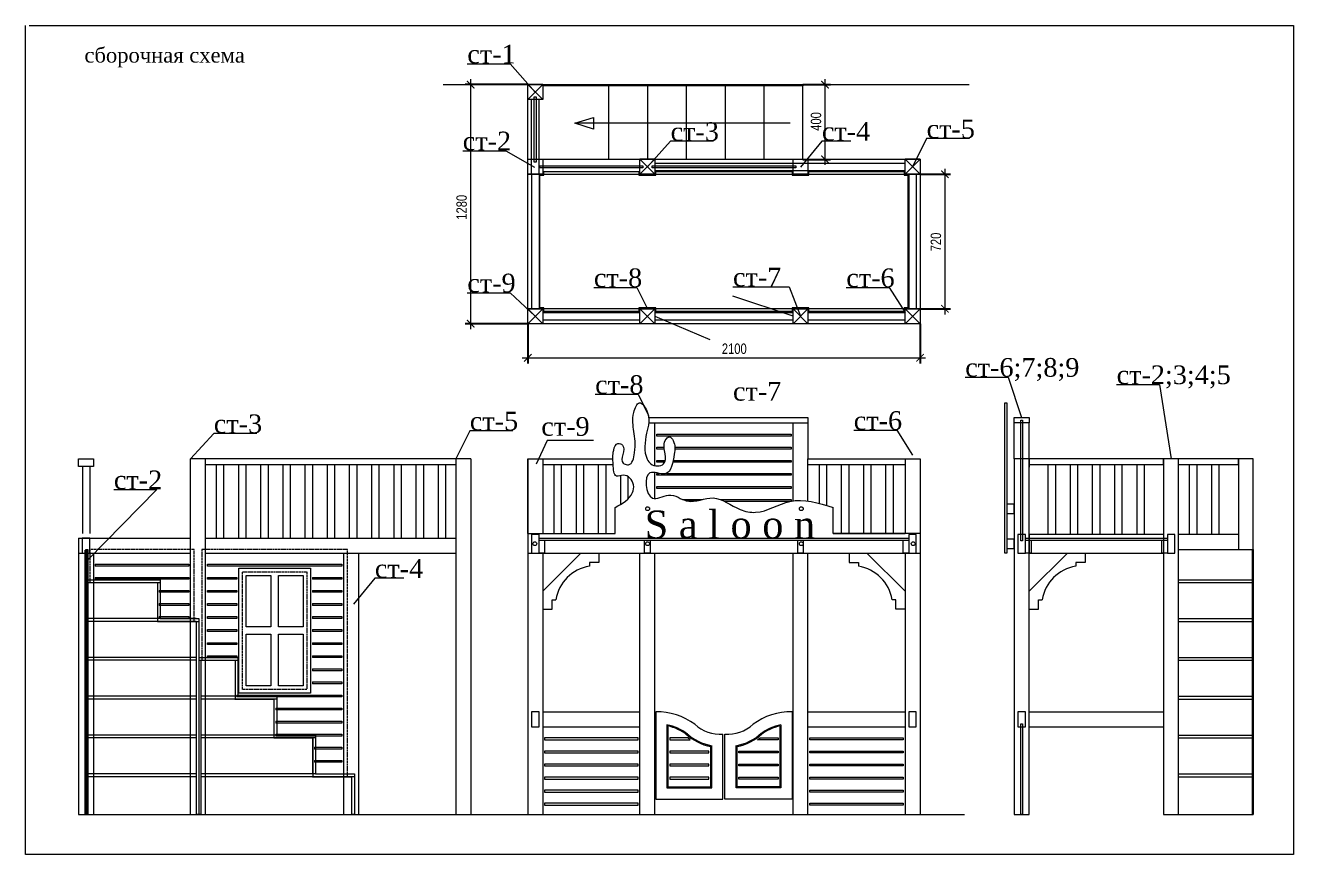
# Model space of a CAD drawing. Header units: millimetres. Extents: x -5205 to 16433, y 55921 to 73570.
# Drawn here: x 9643 to 16433, y 63508 to 67949 of the extents above; entities that cross this region are included whole.
import ezdxf

# ---------------------------------------------------------------- set-up
doc = ezdxf.new("R2010")
doc.units = ezdxf.units.MM
doc.linetypes.add('ACAD_ISO02W100', pattern=[15, 12, -3])
for name, color, linetype, lineweight in [('Невидимый контур', 141, 'ACAD_ISO02W100', 15), ('Размеры', 7, 'Continuous', 15), ('Размеры @ 20', 7, 'Continuous', 15)]:
    doc.layers.add(name, color=color, linetype=linetype, lineweight=lineweight)
doc.styles.add('SFGOST', font='sfGOSTb.shx', dxfattribs={"width": 0.8})
doc.styles.add('TIMES', font='TIMES.TTF')
doc.dimstyles.new('ALEX', dxfattribs={"dimtxt": 2.8, "dimasz": 2, "dimexe": 1.5, "dimexo": 0, "dimgap": 1, "dimtad": 1, "dimrnd": 0.001, "dimdsep": 46, "dimtxsty": 'SFGOST', "dimblk": 'ARCHTICK', "dimcen": 0, "dimdle": 1.5, "dimclrd": 1, "dimclre": 1, "dimadec": 4, "dimazin": 0, "dimtfac": 1, "dimtmove": 0, "dimatfit": 0, "dimfxl": 1, "dimtvp": 1.75, "dimtolj": 1, "dimlwd": -1, "dimarcsym": 2})

# ---------------------------------------------------------------- blocks, each defined once
blk = doc.blocks.new('_ArchTick')
at = {"color": 0, "linetype": 'ByBlock', "const_width": 0.15}
blk.add_lwpolyline([(-0.5, -0.5), (0.5, 0.5)], dxfattribs=at)
blk = doc.blocks.new('*D774')
at = {"layer": 'Defpoints', "color": 0}
for p in [(12333.2, 67631.3), (12027.1, 66351.3), (12333.2, 66351.3)]:
    blk.add_point(p, dxfattribs=at)
at = {"layer": 'Размеры', "color": 1, "lineweight": -2}
for p, q in [((12333.2, 67631.3), (11997.1, 67631.3)), ((12333.2, 66351.3), (11997.1, 66351.3))]:
    blk.add_line(p, q, dxfattribs=at)
at = {"layer": 'Размеры', "color": 1}
blk.add_line((12027.1, 67661.3), (12027.1, 66321.3), dxfattribs=at)
at = {"layer": 'Размеры', "color": 1, "xscale": 40, "yscale": 40, "zscale": 40}
for p, rotation in [((12027.1, 67631.3), 90), ((12027.1, 66351.3), 270)]:
    blk.add_blockref('_ArchTick', p, dxfattribs=dict(at, rotation=rotation))
at = {"layer": 'Размеры', "color": 0, "insert": (11979.1, 66974.6), "char_height": 56, "attachment_point": 5, "rotation": 90, "style": 'SFGOST'}
blk.add_mtext('\\A1;1280', dxfattribs=at)
blk = doc.blocks.new('*D775')
at = {"layer": 'Defpoints', "color": 0}
for p in [(12333.2, 66351.3), (14433.2, 66351.3), (14433.2, 66168.8)]:
    blk.add_point(p, dxfattribs=at)
at = {"layer": 'Размеры', "color": 1, "lineweight": -2}
for p, q in [((12333.2, 66351.3), (12333.2, 66138.8)), ((14433.2, 66351.3), (14433.2, 66138.8))]:
    blk.add_line(p, q, dxfattribs=at)
at = {"layer": 'Размеры', "color": 1}
blk.add_line((12303.2, 66168.8), (14463.2, 66168.8), dxfattribs=at)
at = {"layer": 'Размеры', "color": 1, "xscale": 40, "yscale": 40, "zscale": 40, "rotation": 180}
blk.add_blockref('_ArchTick', (12333.2, 66168.8), dxfattribs=at)
at = {"layer": 'Размеры', "color": 1, "xscale": 40, "yscale": 40, "zscale": 40}
blk.add_blockref('_ArchTick', (14433.2, 66168.8), dxfattribs=at)
at = {"layer": 'Размеры', "color": 0, "insert": (13438.6, 66216.8), "char_height": 56, "attachment_point": 5, "style": 'SFGOST'}
blk.add_mtext('\\A1;2100', dxfattribs=at)
blk = doc.blocks.new('*D776')
at = {"layer": 'Defpoints', "color": 0}
for p in [(13805.2, 67631.3), (13805.2, 67231.3), (13924.3, 67231.3)]:
    blk.add_point(p, dxfattribs=at)
at = {"layer": 'Размеры', "color": 1, "lineweight": -2}
for p, q in [((13805.2, 67631.3), (13954.3, 67631.3)), ((13805.2, 67231.3), (13954.3, 67231.3))]:
    blk.add_line(p, q, dxfattribs=at)
at = {"layer": 'Размеры', "color": 1}
blk.add_line((13924.3, 67661.3), (13924.3, 67201.3), dxfattribs=at)
at = {"layer": 'Размеры', "color": 1, "xscale": 40, "yscale": 40, "zscale": 40}
for p, rotation in [((13924.3, 67631.3), 90), ((13924.3, 67231.3), 270)]:
    blk.add_blockref('_ArchTick', p, dxfattribs=dict(at, rotation=rotation))
at = {"layer": 'Размеры', "color": 0, "insert": (13876.3, 67434.1), "char_height": 56, "attachment_point": 5, "rotation": 90, "style": 'SFGOST'}
blk.add_mtext('\\A1;400', dxfattribs=at)
blk = doc.blocks.new('*D777')
at = {"layer": 'Defpoints', "color": 0}
for p in [(14433.2, 67151.3), (14433.2, 66431.3), (14566.2, 66431.3)]:
    blk.add_point(p, dxfattribs=at)
at = {"layer": 'Размеры', "color": 1, "lineweight": -2}
for p, q in [((14433.2, 67151.3), (14596.2, 67151.3)), ((14433.2, 66431.3), (14596.2, 66431.3))]:
    blk.add_line(p, q, dxfattribs=at)
at = {"layer": 'Размеры', "color": 1}
blk.add_line((14566.2, 67181.3), (14566.2, 66401.3), dxfattribs=at)
at = {"layer": 'Размеры', "color": 1, "xscale": 40, "yscale": 40, "zscale": 40}
for p, rotation in [((14566.2, 67151.3), 90), ((14566.2, 66431.3), 270)]:
    blk.add_blockref('_ArchTick', p, dxfattribs=dict(at, rotation=rotation))
at = {"layer": 'Размеры', "color": 0, "insert": (14518.2, 66788.8), "char_height": 56, "attachment_point": 5, "rotation": 90, "style": 'SFGOST'}
blk.add_mtext('\\A1;720', dxfattribs=at)

msp = doc.modelspace()

# ---------------------------------------------------------------- linework, layer by layer
at = {"layer": 'Невидимый контур'}
for p, q in [((9987.97, 64964.909), (10007.97, 64964.909)), ((10587.97, 64548.909), (10607.97, 64548.909))]:
    msp.add_line(p, q, dxfattribs=at)
for points in [[(10527.97, 64756.909), (10547.97, 64756.909), (10547.97, 65122.909), (10547.97, 65142.909), (10007.97, 65142.909), (9987.97, 65142.909), (9987.97, 64964.909)], [(11347.97, 63924.909), (11367.97, 63924.909), (11367.97, 65122.909), (11367.97, 65142.909), (10607.97, 65142.909), (10587.97, 65142.909), (10587.97, 64548.909)]]:
    msp.add_lwpolyline(points, dxfattribs=at)
msp.add_lwpolyline([(11149.97, 64392.909), (10805.97, 64392.909), (10805.97, 65022.909), (11149.97, 65022.909)], close=True, dxfattribs=at)
at = {"layer": 'Размеры'}
for p, q in [((11879.679, 67631.345), (14696.061, 67631.345)), ((12333.214, 67631.345), (13674.789, 67631.345)), ((12765.214, 67631.345), (12765.214, 67231.345)), ((12973.214, 67631.345), (12973.214, 67231.345)), ((13181.214, 67631.345), (13181.214, 67231.345)), ((13389.214, 67631.345), (13389.214, 67231.345)), ((13597.214, 67631.345), (13597.214, 67231.345)), ((13805.214, 67231.345), (13805.214, 67631.345)), ((12353.214, 67151.345), (12353.214, 67551.345)), ((12393.214, 67151.345), (12393.214, 67551.345)), ((12333.214, 67231.345), (14433.214, 67231.345)), ((13833.214, 67231.345), (14433.214, 67231.345)), ((12333.214, 67151.345), (14433.214, 67151.345)), ((12353.214, 67151.345), (12353.214, 66431.345)), ((12393.214, 67151.345), (12393.214, 66431.345)), ((13013.214, 67211.345), (14353.214, 67211.345)), ((13013.214, 67171.345), (14353.214, 67171.345)), ((14373.214, 67151.345), (14373.214, 66431.345)), ((14413.214, 67151.345), (14413.214, 66431.345)), ((13753.214, 66391.345), (13431.556, 66499.031)), ((12413.214, 66411.345), (12933.214, 66411.345)), ((13013.214, 66411.345), (13753.214, 66411.345)), ((13833.214, 66411.345), (14353.214, 66411.345)), ((12413.214, 66371.345), (12933.214, 66371.345)), ((13013.214, 66391.345), (13306.931, 66266.475)), ((13013.214, 66371.345), (13753.214, 66371.345)), ((13833.214, 66371.345), (14353.214, 66371.345)), ((13013.214, 65590.994), (13013.214, 65819.509)), ((13753.214, 65402.452), (13753.214, 65819.509)), ((14937.146, 65626.909), (14937.146, 65819.509)), ((15017.146, 65626.909), (15017.146, 65819.509)), ((10527.97, 63722.909), (10527.97, 65626.909)), ((12027.97, 65626.909), (10527.97, 65626.909)), ((10607.97, 63722.909), (10607.97, 65626.909)), ((10664.98, 65596.909), (10664.98, 65202.909)), ((10704.98, 65596.909), (10704.98, 65202.909)), ((10783.781, 65596.909), (10783.781, 65202.909)), ((10823.781, 65596.909), (10823.781, 65202.909)), ((10902.582, 65596.909), (10902.582, 65202.909)), ((10942.582, 65596.909), (10942.582, 65202.909)), ((11021.383, 65596.909), (11021.383, 65202.909)), ((11061.383, 65596.909), (11061.383, 65202.909)), ((11140.184, 65596.909), (11140.184, 65202.909)), ((11180.184, 65596.909), (11180.184, 65202.909)), ((11258.985, 65596.909), (11258.985, 65202.909)), ((11298.985, 65596.909), (11298.985, 65202.909)), ((11377.786, 65596.909), (11377.786, 65202.909)), ((11417.786, 65596.909), (11417.786, 65202.909)), ((11496.587, 65596.909), (11496.587, 65202.909)), ((11536.587, 65596.909), (11536.587, 65202.909)), ((11615.388, 65596.909), (11615.388, 65202.909)), ((11655.388, 65596.909), (11655.388, 65202.909)), ((11734.189, 65596.909), (11734.189, 65202.909)), ((11774.189, 65596.909), (11774.189, 65202.909)), ((11852.99, 65596.909), (11852.99, 65202.909)), ((11892.99, 65596.909), (11892.99, 65202.909)), ((11947.97, 65626.909), (11947.97, 63722.909)), ((12027.97, 65626.909), (12027.97, 63722.909)), ((12333.214, 65626.909), (12333.214, 63722.909)), ((12413.214, 65626.909), (12413.214, 65226.909)), ((12472.555, 65596.909), (12472.555, 65226.909)), ((12512.555, 65596.909), (12512.555, 65226.909)), ((12591.356, 65596.909), (12591.356, 65226.909)), ((12631.356, 65596.909), (12631.356, 65226.909)), ((12710.157, 65596.909), (12710.157, 65226.909)), ((12750.157, 65596.909), (12750.157, 65226.909)), ((13833.214, 65401.593), (13833.214, 65626.909)), ((13892.555, 65596.909), (13892.555, 65389.521)), ((13932.555, 65596.909), (13932.555, 65378.343)), ((14011.356, 65596.909), (14011.356, 65226.909)), ((14051.356, 65596.909), (14051.356, 65226.909)), ((14130.157, 65596.909), (14130.157, 65226.909)), ((14170.157, 65596.909), (14170.157, 65226.909)), ((14248.958, 65596.909), (14248.958, 65226.909)), ((14288.958, 65596.909), (14288.958, 65226.909)), ((14353.214, 65626.909), (14353.214, 65226.909)), ((14433.214, 65626.909), (14433.214, 63722.909)), ((15017.146, 65622.909), (15017.146, 65582.909)), ((15117.686, 65596.909), (15117.686, 65222.909)), ((15157.686, 65596.909), (15157.686, 65222.909)), ((15236.487, 65596.909), (15236.487, 65222.909)), ((15276.487, 65596.909), (15276.487, 65222.909)), ((15355.288, 65596.909), (15355.288, 65222.909)), ((15395.288, 65596.909), (15395.288, 65222.909)), ((15474.089, 65596.909), (15474.089, 65222.909)), ((15514.089, 65596.909), (15514.089, 65222.909)), ((15592.89, 65596.909), (15592.89, 65222.909)), ((15632.89, 65596.909), (15632.89, 65222.909)), ((15737.146, 65622.909), (15737.146, 65582.909)), ((15874.089, 65596.909), (15874.089, 65222.909)), ((15914.089, 65596.909), (15914.089, 65222.909)), ((15992.89, 65596.909), (15992.89, 65222.909)), ((16032.89, 65596.909), (16032.89, 65222.909)), ((9949.039, 65586.909), (9949.039, 65226.909)), ((9989.039, 65586.909), (9989.039, 65226.909)), ((12828.958, 65537.637), (12828.958, 65383.586)), ((12868.958, 65533.312), (12868.958, 65411.543)), ((13013.214, 65413.948), (13013.214, 65554.309)), ((9927.97, 65202.909), (9927.97, 63722.909)), ((9927.97, 65202.909), (10527.97, 65202.909)), ((10607.97, 65202.909), (11947.97, 65202.909)), ((12393.214, 65202.909), (14373.214, 65202.909)), ((12393.214, 65192.909), (14373.214, 65192.909)), ((12413.214, 65226.909), (12800.142, 65226.909)), ((13968.098, 65226.909), (14353.214, 65226.909)), ((14997.146, 65192.909), (15757.146, 65192.909)), ((15017.146, 65222.909), (15017.146, 65122.909)), ((15737.146, 65222.909), (15017.146, 65222.909)), ((15737.146, 65222.909), (15737.146, 65122.909)), ((16137.146, 65222.909), (15817.146, 65222.909)), ((16137.146, 65222.909), (16137.146, 65142.909)), ((9927.97, 65122.909), (10527.97, 65122.909)), ((10007.97, 65122.909), (10007.97, 63722.909)), ((10347.97, 65122.909), (10483.97, 65122.909)), ((10607.97, 65122.909), (11947.97, 65122.909)), ((11347.97, 63722.909), (11347.97, 65122.909)), ((11427.97, 63722.909), (11427.97, 65122.909)), ((12333.214, 65122.909), (14433.214, 65122.909)), ((12413.214, 65122.909), (12413.214, 63722.909)), ((12413.214, 64918.387), (12617.737, 65122.909)), ((12933.214, 63722.909), (12933.214, 65122.909)), ((13013.214, 63722.909), (13013.214, 65122.909)), ((13753.214, 63722.909), (13753.214, 65122.909)), ((13833.214, 63722.909), (13833.214, 65122.909)), ((14353.214, 64918.387), (14148.692, 65122.909)), ((14353.214, 65122.909), (14353.214, 63722.909)), ((15017.146, 65122.909), (15737.146, 65122.909)), ((15017.146, 64918.387), (15221.669, 65122.909)), ((15817.146, 65142.909), (16137.146, 65142.909)), ((15817.146, 65142.909), (16217.146, 65142.909)), ((16211.146, 65142.909), (16211.146, 63722.909)), ((16217.146, 65142.909), (16217.146, 63722.909)), ((10017.97, 65062.909), (10017.97, 65052.909)), ((10017.97, 64992.909), (10017.97, 64982.909)), ((10775.97, 64992.909), (10775.97, 64982.909)), ((11179.97, 64992.909), (11179.97, 64982.909)), ((15817.146, 64979.909), (16211.146, 64979.909)), ((10349.97, 64964.909), (10364.97, 64964.909)), ((10359.97, 64922.909), (10359.97, 64912.909)), ((10775.97, 64922.909), (10775.97, 64912.909)), ((11179.97, 64922.909), (11179.97, 64912.909)), ((15017.146, 64822.909), (15017.146, 64918.387)), ((15817.146, 64964.909), (16211.146, 64964.909)), ((10359.97, 64852.909), (10359.97, 64842.909)), ((10775.97, 64852.909), (10775.97, 64842.909)), ((11179.97, 64852.909), (11179.97, 64842.909)), ((10359.97, 64782.909), (10359.97, 64772.909)), ((10775.97, 64782.909), (10775.97, 64772.909)), ((11179.97, 64782.909), (11179.97, 64772.909)), ((10557.97, 64771.909), (9977.97, 64771.909)), ((10557.97, 64756.909), (9977.97, 64756.909)), ((10557.97, 64756.909), (10572.97, 64756.909)), ((10775.97, 64712.909), (10775.97, 64702.909)), ((11179.97, 64712.909), (11179.97, 64702.909)), ((15817.146, 64771.909), (16211.146, 64771.909)), ((15817.146, 64756.909), (16211.146, 64756.909)), ((10775.97, 64642.909), (10775.97, 64632.909)), ((11179.97, 64642.909), (11179.97, 64632.909)), ((10775.97, 64572.909), (10775.97, 64562.909)), ((11179.97, 64572.909), (11179.97, 64562.909)), ((10557.97, 64563.909), (9977.97, 64563.909)), ((10557.97, 64548.909), (9977.97, 64548.909)), ((10557.97, 64558.909), (10557.97, 63722.909)), ((10572.97, 64563.909), (10572.97, 63722.909)), ((10572.97, 64558.909), (10572.97, 63722.909)), ((10572.97, 64558.909), (10572.97, 63722.909)), ((10582.189, 64548.909), (10582.189, 63722.909)), ((10765.189, 64548.909), (10780.189, 64548.909)), ((11179.97, 64502.909), (11179.97, 64492.909)), ((15817.146, 64563.909), (16211.146, 64563.909)), ((15817.146, 64548.909), (16211.146, 64548.909)), ((11179.97, 64432.909), (11179.97, 64422.909)), ((10557.97, 64355.909), (9977.97, 64355.909)), ((10557.97, 64340.909), (9977.97, 64340.909)), ((10983.97, 64355.909), (10582.97, 64355.909)), ((10988.97, 64340.909), (10582.97, 64340.909)), ((10775.97, 64362.909), (10775.97, 64352.909)), ((15817.146, 64355.909), (16211.146, 64355.909)), ((15817.146, 64340.909), (16211.146, 64340.909)), ((10983.97, 64292.909), (10983.97, 64282.909)), ((12413.214, 64272.909), (12933.214, 64272.909)), ((13833.214, 64272.909), (14353.214, 64272.909)), ((15017.146, 64272.909), (15737.146, 64272.909)), ((15737.146, 64272.909), (15737.146, 64192.909)), ((10983.97, 64222.909), (10983.97, 64212.909)), ((12413.214, 64192.909), (12933.214, 64192.909)), ((13833.214, 64192.909), (14353.214, 64192.909)), ((15017.146, 64192.909), (15737.146, 64192.909)), ((10557.97, 64147.909), (9977.97, 64147.909)), ((10557.97, 64132.909), (9977.97, 64132.909)), ((11191.97, 64147.909), (10582.97, 64147.909)), ((11196.97, 64132.909), (10582.97, 64132.909)), ((10983.97, 64152.909), (10983.97, 64142.909)), ((15817.146, 64147.909), (16211.146, 64147.909)), ((15817.146, 64132.909), (16211.146, 64132.909)), ((11191.97, 64082.909), (11191.97, 64072.909)), ((11191.97, 64012.909), (11191.97, 64002.909)), ((10557.97, 63939.909), (9977.97, 63939.909)), ((10557.97, 63924.909), (9977.97, 63924.909)), ((11196.97, 63939.909), (10582.97, 63939.909)), ((11404.97, 63924.909), (10582.97, 63924.909)), ((15817.146, 63939.909), (16211.146, 63939.909)), ((15817.146, 63924.909), (16211.146, 63924.909)), ((9927.97, 63722.909), (12027.97, 63722.909)), ((10572.97, 63722.909), (10557.97, 63722.909)), ((10582.189, 63722.909), (10572.189, 63722.909)), ((10607.97, 63722.909), (11347.97, 63722.909)), ((11404.189, 63722.909), (11389.189, 63722.909)), ((12027.97, 63722.909), (14670.343, 63722.909)), ((15802.146, 63722.909), (16217.146, 63722.909))]:
    msp.add_line(p, q, dxfattribs=at)
for points in [[(9663.325, 67948.756), (16433.14, 67948.756), (16433.14, 63508.084), (9643.473, 63508.084), (9643.473, 67948.756)], [(12009.289, 67743.136), (12239.281, 67743.136), (12373.214, 67591.345)], [(14433.214, 67231.345), (14433.214, 66431.345), (12333.214, 66431.345), (12333.214, 67631.345), (13833.214, 67631.345)], [(12333.214, 67551.345), (12413.214, 67631.345), (12333.214, 67631.345), (12413.214, 67551.345)], [(13737.733, 67425.034), (12584.308, 67425.034), (12685.02, 67454.978), (12685.02, 67392.46), (12584.308, 67425.034)], [(13327.636, 67327.75), (13097.643, 67327.75), (12973.214, 67191.345)], [(14063.207, 67329.326), (13907.458, 67329.326), (13793.214, 67190.049)], [(14698.117, 67342.056), (14468.124, 67342.056), (14393.214, 67191.345)], [(11984.962, 67277.579), (12214.955, 67277.579), (12368.888, 67189.721)], [(12933.214, 67151.345), (13013.214, 67231.345), (12933.214, 67231.345), (13013.214, 67151.345)], [(14353.214, 67151.345), (14433.214, 67231.345), (14353.214, 67231.345), (14433.214, 67151.345)], [(12686.818, 66544.923), (12916.811, 66544.923), (12973.214, 66431.345)], [(13431.556, 66548.963), (13732.799, 66548.963), (13793.214, 66391.345)], [(14038.199, 66544.923), (14268.192, 66544.923), (14353.214, 66411.345)], [(12009.289, 66517.153), (12239.281, 66517.153), (12373.214, 66391.345)], [(14353.214, 66351.345), (12333.214, 66351.345), (12333.214, 66431.345)], [(12333.214, 66351.345), (12413.214, 66431.345), (12333.214, 66431.345), (12413.214, 66351.345)], [(12933.214, 66351.345), (13013.214, 66431.345), (12933.214, 66431.345), (13013.214, 66351.345)], [(13753.214, 66351.345), (13833.214, 66431.345), (13753.214, 66431.345), (13833.214, 66351.345)], [(14353.214, 66351.345), (14433.214, 66431.345), (14353.214, 66431.345), (14433.214, 66351.345)], [(14674.861, 66065.106), (14904.854, 66065.106), (14977.146, 65849.509)], [(15485.422, 66025.623), (15715.415, 66025.623), (15777.146, 65626.909)], [(12693.771, 65973.087), (12923.764, 65973.087), (12980.167, 65859.509)], [(12980.167, 65819.509), (13833.214, 65819.509)], [(12982.923, 65849.509), (13833.214, 65849.509), (13833.214, 65626.909), (14433.214, 65626.909), (14433.214, 65226.909)], [(10882.391, 65763.315), (10652.398, 65763.315), (10527.97, 65626.909)], [(12252.873, 65777.62), (12022.88, 65777.62), (11947.97, 65626.909)], [(12684.498, 65725.242), (12437.377, 65725.242), (12378.213, 65599.434)], [(14078.199, 65780.488), (14308.192, 65780.488), (14393.214, 65646.909)], [(13064.348, 65679.509), (13023.214, 65679.509), (13023.214, 65689.509), (13063.008, 65689.509)], [(13120.698, 65689.509), (13743.214, 65689.509), (13743.214, 65679.509), (13120.585, 65679.509)], [(10607.97, 65596.909), (11947.97, 65596.909)], [(12333.214, 65226.909), (12333.214, 65626.909), (12788.641, 65626.909)], [(12413.214, 65596.909), (12790.645, 65596.909)], [(13066.388, 65609.509), (13023.214, 65609.509), (13023.214, 65619.509), (13069.377, 65619.509)], [(13112.158, 65619.509), (13743.214, 65619.509), (13743.214, 65609.509), (13110.052, 65609.509)], [(13833.214, 65596.909), (14353.214, 65596.909)], [(15817.146, 65596.909), (16137.146, 65596.909), (16137.146, 65626.909), (15737.146, 65626.909)], [(16217.146, 65142.909), (16217.146, 65626.909), (16137.146, 65626.909), (16137.146, 65142.909)], [(13075.64, 65549.509), (13743.214, 65549.509), (13743.214, 65539.509), (13023.214, 65539.509), (13023.214, 65549.509), (13036.986, 65549.509)], [(10117.181, 65463.014), (10347.174, 65463.014), (9977.97, 65086.14)], [(13163.553, 65409.509), (13265.75, 65409.509)], [(13180.123, 65403.504), (13238.949, 65403.504)], [(13362.745, 65409.509), (13743.214, 65409.509), (13743.214, 65399.509), (13385.312, 65399.509)], [(12335.025, 65226.909), (12800.142, 65226.909), (12800.142, 65367.499)], [(14433.214, 65226.909), (13968.098, 65226.909), (13968.098, 65367.499)], [(14997.146, 65192.909), (14997.146, 65202.909), (15757.146, 65202.909)], [(12713.214, 65122.909), (12713.214, 65072.909), (12663.214, 65072.909), (12663.214, 65052.909)], [(14053.214, 65122.909), (14053.214, 65072.909), (14103.214, 65072.909), (14103.214, 65052.909)], [(15317.146, 65122.909), (15317.146, 65072.909), (15267.146, 65072.909), (15267.146, 65052.909)], [(10017.97, 65062.909), (10517.97, 65062.909), (10517.97, 65052.909), (10017.97, 65052.909)], [(9977.97, 64979.909), (10364.97, 64979.909), (10364.97, 64771.909), (10572.97, 64771.909), (10572.97, 64558.909)], [(10017.97, 64992.909), (10517.97, 64992.909), (10517.97, 64982.909), (10017.97, 64982.909)], [(10775.97, 64982.909), (10617.97, 64982.909), (10617.97, 64992.909), (10775.97, 64992.909)], [(10825.97, 64727.909), (10825.97, 65002.909), (10957.97, 65002.909)], [(10997.97, 65002.909), (11129.97, 65002.909), (11129.97, 64727.909)], [(11179.97, 64992.909), (11337.97, 64992.909), (11337.97, 64982.909), (11179.97, 64982.909)], [(11670.032, 64987.878), (11514.283, 64987.878), (11400.04, 64848.601)], [(9977.97, 64964.909), (10349.97, 64964.909), (10349.97, 64771.909)], [(10007.97, 64964.909), (10349.97, 64964.909), (10349.97, 64756.909), (10527.97, 64756.909)], [(10359.97, 64922.909), (10517.97, 64922.909), (10517.97, 64912.909), (10359.97, 64912.909)], [(10775.97, 64912.909), (10617.97, 64912.909), (10617.97, 64922.909), (10775.97, 64922.909)], [(11179.97, 64922.909), (11337.97, 64922.909), (11337.97, 64912.909), (11179.97, 64912.909)], [(10359.97, 64852.909), (10517.97, 64852.909), (10517.97, 64842.909), (10359.97, 64842.909)], [(10775.97, 64842.909), (10617.97, 64842.909), (10617.97, 64852.909), (10775.97, 64852.909)], [(11179.97, 64852.909), (11337.97, 64852.909), (11337.97, 64842.909), (11179.97, 64842.909)], [(12413.214, 64822.909), (12463.214, 64822.909), (12463.214, 64872.909), (12483.214, 64872.909)], [(14353.214, 64822.909), (14303.214, 64822.909), (14303.214, 64872.909), (14283.214, 64872.909)], [(15017.146, 64822.909), (15067.146, 64822.909), (15067.146, 64872.909), (15087.146, 64872.909)], [(10359.97, 64782.909), (10517.97, 64782.909), (10517.97, 64772.909), (10359.97, 64772.909)], [(10775.97, 64772.909), (10617.97, 64772.909), (10617.97, 64782.909), (10775.97, 64782.909)], [(11179.97, 64782.909), (11337.97, 64782.909), (11337.97, 64772.909), (11179.97, 64772.909)], [(10349.97, 64756.909), (10557.97, 64756.909), (10557.97, 64558.909)], [(10775.97, 64702.909), (10617.97, 64702.909), (10617.97, 64712.909), (10775.97, 64712.909)], [(11179.97, 64712.909), (11337.97, 64712.909), (11337.97, 64702.909), (11179.97, 64702.909)], [(10775.97, 64632.909), (10617.97, 64632.909), (10617.97, 64642.909), (10775.97, 64642.909)], [(10957.97, 64412.909), (10825.97, 64412.909), (10825.97, 64687.909)], [(11129.97, 64687.909), (11129.97, 64412.909), (10997.97, 64412.909)], [(11179.97, 64642.909), (11337.97, 64642.909), (11337.97, 64632.909), (11179.97, 64632.909)], [(10775.97, 64562.909), (10617.97, 64562.909), (10617.97, 64572.909), (10775.97, 64572.909)], [(11179.97, 64572.909), (11337.97, 64572.909), (11337.97, 64562.909), (11179.97, 64562.909)], [(10572.97, 64563.909), (10780.97, 64563.909), (10780.97, 64355.909), (10988.97, 64355.909), (10988.97, 64147.909), (11196.97, 64147.909), (11196.97, 63939.909), (11404.97, 63939.909), (11404.97, 63722.909)], [(10572.97, 64548.909), (10765.97, 64548.909), (10765.97, 64355.909)], [(10607.97, 64548.909), (10765.97, 64548.909), (10765.97, 64340.909), (10973.97, 64340.909), (10973.97, 64132.909), (11181.97, 64132.909), (11181.97, 63924.909), (11347.97, 63924.909)], [(11179.97, 64502.909), (11337.97, 64502.909), (11337.97, 64492.909), (11179.97, 64492.909)], [(11179.97, 64432.909), (11337.97, 64432.909), (11337.97, 64422.909), (11179.97, 64422.909)], [(10765.189, 64340.909), (10973.189, 64340.909), (10973.189, 64147.909)], [(10775.97, 64362.909), (11337.97, 64362.909), (11337.97, 64352.909), (10775.97, 64352.909)], [(10983.97, 64292.909), (11337.97, 64292.909), (11337.97, 64282.909), (10983.97, 64282.909)], [(13018.214, 64273.112), (13018.214, 63805.807), (13378.214, 63805.807), (13378.214, 64153.596)], [(13748.214, 64273.071), (13748.214, 63805.807), (13388.214, 63805.807), (13388.214, 64153.596)], [(10983.97, 64222.909), (11337.97, 64222.909), (11337.97, 64212.909), (10983.97, 64212.909)], [(13078.214, 64203.93), (13078.214, 63865.807), (13318.214, 63865.807), (13318.214, 64092.311)], [(13083.214, 64196.996), (13083.214, 63870.807), (13313.214, 63870.807), (13313.214, 64087.177)], [(13688.214, 64203.93), (13688.214, 63865.807), (13448.214, 63865.807), (13448.214, 64092.311)], [(13683.214, 64196.996), (13683.214, 63870.807), (13453.214, 63870.807), (13453.214, 64087.177)], [(10973.189, 64132.909), (11181.189, 64132.909), (11181.189, 63939.909)], [(10983.97, 64152.909), (11337.97, 64152.909), (11337.97, 64142.909), (10983.97, 64142.909)], [(12923.214, 64132.909), (12423.214, 64132.909), (12423.214, 64122.909), (12923.214, 64122.909)], [(13843.214, 64132.909), (14343.214, 64132.909), (14343.214, 64122.909), (13843.214, 64122.909)], [(11191.97, 64082.909), (11337.97, 64082.909), (11337.97, 64072.909), (11191.97, 64072.909)], [(11427.97, 63722.909), (11427.97, 64042.909)], [(11191.97, 64012.909), (11337.97, 64012.909), (11337.97, 64002.909), (11191.97, 64002.909)], [(11181.189, 63924.909), (11389.189, 63924.909), (11389.189, 63722.909)]]:
    msp.add_lwpolyline(points, dxfattribs=at)
for points in [[(12333.214, 67631.345), (12413.214, 67631.345), (12413.214, 67551.345), (12333.214, 67551.345), (12333.214, 67631.345)], [(12413.214, 67631.345), (13805.214, 67631.345), (13805.214, 67625.345), (12413.214, 67625.345), (12413.214, 67631.345)], [(12368.214, 67566.345), (12378.214, 67566.345), (12378.214, 67216.345), (12368.214, 67216.345), (12368.214, 67566.345)], [(12333.214, 67231.345), (12413.214, 67231.345), (12413.214, 67151.345), (12333.214, 67151.345), (12333.214, 67231.345)], [(12933.214, 67231.345), (13013.214, 67231.345), (13013.214, 67151.345), (12933.214, 67151.345), (12933.214, 67231.345)], [(13753.214, 67231.345), (13833.214, 67231.345), (13833.214, 67151.345), (13753.214, 67151.345), (13753.214, 67231.345)], [(14353.214, 67231.345), (14433.214, 67231.345), (14433.214, 67151.345), (14353.214, 67151.345), (14353.214, 67231.345)], [(12398.214, 67186.345), (12398.214, 67196.345), (12918.214, 67196.345), (12948.214, 67196.345), (12948.214, 67186.345), (12398.214, 67186.345)], [(12398.214, 67146.345), (12418.214, 67146.345), (12418.214, 67166.345), (12928.214, 67166.345), (12928.214, 67146.345), (13018.214, 67146.345), (13018.214, 67166.345), (13748.214, 67166.345), (13748.214, 67146.345), (13838.214, 67146.345), (13838.214, 67166.345), (14348.214, 67166.345), (14348.214, 67146.345), (14368.214, 67146.345), (14368.214, 66436.345), (14348.214, 66436.345), (14348.214, 66416.345), (13838.214, 66416.345), (13838.214, 66436.345), (13748.214, 66436.345), (13748.214, 66416.345), (13018.214, 66416.345), (13018.214, 66436.345), (12928.214, 66436.345), (12928.214, 66416.345), (12418.214, 66416.345), (12418.214, 66436.345), (12398.214, 66436.345)], [(12998.214, 67186.345), (12998.214, 67196.345), (13738.214, 67196.345), (13768.214, 67196.345), (13768.214, 67186.345), (12998.214, 67186.345)], [(12333.214, 66431.345), (12413.214, 66431.345), (12413.214, 66351.345), (12333.214, 66351.345), (12333.214, 66431.345)], [(12933.214, 66431.345), (13013.214, 66431.345), (13013.214, 66351.345), (12933.214, 66351.345), (12933.214, 66431.345)], [(13753.214, 66431.345), (13833.214, 66431.345), (13833.214, 66351.345), (13753.214, 66351.345), (13753.214, 66431.345)], [(14353.214, 66431.345), (14433.214, 66431.345), (14433.214, 66351.345), (14353.214, 66351.345), (14353.214, 66431.345)], [(14897.146, 65148.114), (14897.146, 65122.909), (14887.146, 65122.909), (14887.146, 65927.156), (14897.146, 65927.156), (14897.146, 65148.114)], [(14937.146, 65849.509), (15017.146, 65849.509), (15017.146, 65819.509), (14937.146, 65819.509), (14937.146, 65849.509)], [(14977.146, 65187.909), (14972.146, 65187.909), (14972.146, 65819.509), (14972.146, 65834.509), (14982.146, 65834.509), (14982.146, 65187.909)], [(13023.214, 65749.509), (13023.214, 65759.509), (13743.214, 65759.509), (13743.214, 65749.509)], [(10007.97, 65626.909), (10007.97, 65586.909), (9927.97, 65586.909), (9927.97, 65626.909), (10007.97, 65626.909)], [(15017.146, 63722.909), (15017.146, 65626.909), (14937.146, 65626.909), (14937.146, 63722.909)], [(15017.146, 65596.909), (15737.146, 65596.909), (15737.146, 65626.909), (15017.146, 65626.909)], [(15817.146, 63722.909), (15817.146, 65626.909), (15737.146, 65626.909), (15737.146, 63722.909)], [(13023.214, 65469.509), (13023.214, 65479.509), (13743.214, 65479.509), (13743.214, 65469.509)], [(14937.146, 65360.313), (14937.146, 65385.313), (14897.146, 65385.313), (14897.146, 65335.313), (14937.146, 65335.313)], [(9987.97, 65122.909), (9987.97, 65202.909), (9947.97, 65202.909), (9947.97, 65122.909), (9987.97, 65122.909)], [(12393.214, 65122.909), (12393.214, 65222.909), (12353.214, 65222.909), (12353.214, 65122.909), (12393.214, 65122.909)], [(12393.214, 65122.909), (12393.214, 65192.909), (12423.214, 65192.909), (12423.214, 65122.909), (12393.214, 65122.909)], [(12958.214, 65122.909), (12958.214, 65192.909), (12988.214, 65192.909), (12988.214, 65122.909), (12958.214, 65122.909)], [(13778.214, 65122.909), (13778.214, 65192.909), (13808.214, 65192.909), (13808.214, 65122.909), (13778.214, 65122.909)], [(14343.214, 65122.909), (14343.214, 65192.909), (14373.214, 65192.909), (14373.214, 65122.909), (14343.214, 65122.909)], [(14413.214, 65122.909), (14413.214, 65222.909), (14373.214, 65222.909), (14373.214, 65122.909), (14413.214, 65122.909)], [(14937.146, 65173.114), (14937.146, 65198.114), (14897.146, 65198.114), (14897.146, 65148.114), (14937.146, 65148.114)], [(14997.146, 65122.909), (14997.146, 65222.909), (14957.146, 65222.909), (14957.146, 65122.909), (14997.146, 65122.909)], [(14997.146, 65122.909), (14997.146, 65192.909), (15027.146, 65192.909), (15027.146, 65122.909), (14997.146, 65122.909)], [(15727.146, 65122.909), (15727.146, 65192.909), (15757.146, 65192.909), (15757.146, 65122.909), (15727.146, 65122.909)], [(15797.146, 65122.909), (15797.146, 65222.909), (15757.146, 65222.909), (15757.146, 65122.909), (15797.146, 65122.909)], [(9962.97, 63722.909), (9962.97, 65122.909), (9962.97, 65137.909), (9972.97, 65137.909), (9972.97, 63722.909)], [(9967.97, 63722.909), (9967.97, 65122.909), (9967.97, 65142.909), (9977.97, 65142.909), (9977.97, 63722.909)], [(10617.97, 65052.909), (10617.97, 65062.909), (11337.97, 65062.909), (11337.97, 65052.909), (10617.97, 65052.909)], [(11169.97, 64372.909), (10785.97, 64372.909), (10785.97, 65042.909), (11169.97, 65042.909)], [(10825.97, 65002.909), (10957.97, 65002.909), (10957.97, 64727.909), (10825.97, 64727.909)], [(10997.97, 65002.909), (11129.97, 65002.909), (11129.97, 64727.909), (10997.97, 64727.909)], [(10825.97, 64687.909), (10957.97, 64687.909), (10957.97, 64412.909), (10825.97, 64412.909)], [(10997.97, 64687.909), (11129.97, 64687.909), (11129.97, 64412.909), (10997.97, 64412.909)], [(12393.214, 64192.909), (12393.214, 64272.909), (12353.214, 64272.909), (12353.214, 64192.909), (12393.214, 64192.909)], [(14413.214, 64192.909), (14413.214, 64272.909), (14373.214, 64272.909), (14373.214, 64192.909), (14413.214, 64192.909)], [(14997.146, 64192.909), (14997.146, 64272.909), (14957.146, 64272.909), (14957.146, 64192.909), (14997.146, 64192.909)], [(14977.146, 63722.909), (14972.146, 63722.909), (14972.146, 64192.909), (14972.146, 64207.909), (14982.146, 64207.909), (14982.146, 63722.909)], [(12923.214, 64122.909), (12923.214, 64132.909), (12423.214, 64132.909), (12423.214, 64122.909), (12923.214, 64122.909)], [(13203.013, 64122.909), (13189.592, 64132.909), (13093.214, 64132.909), (13093.214, 64122.909)], [(13563.415, 64122.909), (13576.837, 64132.909), (13673.214, 64132.909), (13673.214, 64122.909)], [(13843.214, 64122.909), (13843.214, 64132.909), (14343.214, 64132.909), (14343.214, 64122.909), (13843.214, 64122.909)], [(12923.214, 64052.909), (12923.214, 64062.909), (12423.214, 64062.909), (12423.214, 64052.909), (12923.214, 64052.909)], [(13303.214, 64052.909), (13303.214, 64062.909), (13093.214, 64062.909), (13093.214, 64052.909)], [(13463.214, 64052.909), (13463.214, 64062.909), (13673.214, 64062.909), (13673.214, 64052.909)], [(13843.214, 64052.909), (13843.214, 64062.909), (14343.214, 64062.909), (14343.214, 64052.909), (13843.214, 64052.909)], [(12923.214, 63982.909), (12923.214, 63992.909), (12423.214, 63992.909), (12423.214, 63982.909), (12923.214, 63982.909)], [(13303.214, 63982.909), (13303.214, 63992.909), (13093.214, 63992.909), (13093.214, 63982.909)], [(13463.214, 63982.909), (13463.214, 63992.909), (13673.214, 63992.909), (13673.214, 63982.909)], [(13843.214, 63982.909), (13843.214, 63992.909), (14343.214, 63992.909), (14343.214, 63982.909), (13843.214, 63982.909)], [(12923.214, 63912.909), (12923.214, 63922.909), (12423.214, 63922.909), (12423.214, 63912.909), (12923.214, 63912.909)], [(13303.214, 63912.909), (13303.214, 63922.909), (13093.214, 63922.909), (13093.214, 63912.909)], [(13463.214, 63912.909), (13463.214, 63922.909), (13673.214, 63922.909), (13673.214, 63912.909)], [(13843.214, 63912.909), (13843.214, 63922.909), (14343.214, 63922.909), (14343.214, 63912.909), (13843.214, 63912.909)], [(12923.214, 63842.909), (12923.214, 63852.909), (12423.214, 63852.909), (12423.214, 63842.909), (12923.214, 63842.909)], [(13843.214, 63842.909), (13843.214, 63852.909), (14343.214, 63852.909), (14343.214, 63842.909), (13843.214, 63842.909)], [(12923.214, 63772.909), (12923.214, 63782.909), (12423.214, 63782.909), (12423.214, 63772.909), (12923.214, 63772.909)], [(13843.214, 63772.909), (13843.214, 63782.909), (14343.214, 63782.909), (14343.214, 63772.909), (13843.214, 63772.909)]]:
    msp.add_lwpolyline(points, close=True, dxfattribs=at)
for centre in [(12974.714, 65360.313), (13797.318, 65360.313), (12370.754, 65173.114), (12974.714, 65173.114), (13797.318, 65173.114), (14396.181, 65173.114)]:
    msp.add_circle(centre, 10.225, dxfattribs=at)
for centre, radius, start, end in [((12698.699, 64837.425), 218.387, 99.351198, 170.648802), ((14067.73, 64837.425), 218.387, 9.351198, 80.648802), ((15302.631, 64837.425), 218.387, 99.351198, 170.648802), ((13026.507, 63939.857), 333.317, 52.955414, 91.4256073), ((13739.922, 63939.857), 333.317, 88.5743927, 127.044586), ((13026.507, 63939.857), 268.317, 52.955414, 78.8890202), ((13026.507, 63939.857), 263.317, 52.955414, 77.5634809), ((13362.871, 64351.463), 198.911, 227.0376064, 274.4241561), ((13403.558, 64351.463), 198.911, 265.5758439, 312.9623936), ((13739.922, 63939.857), 268.317, 101.1109798, 127.044586), ((13739.922, 63939.857), 263.317, 102.4365191, 127.044586), ((13362.871, 64351.463), 268.911, 227.0376064, 259.3588784), ((13362.871, 64351.463), 263.911, 227.0376065, 260.2581434), ((13403.558, 64351.463), 263.911, 279.7418566, 312.9623936), ((13403.558, 64351.463), 268.911, 280.6411216, 312.9623936)]:
    msp.add_arc(centre, radius, start, end, dxfattribs=at)
msp.add_open_spline([(12800.142, 65367.499), (12839.464, 65388.688), (12892.324, 65417.173), (12906.433, 65500.12), (12860.524, 65553.494), (12792.956, 65521.232), (12790.221, 65611.013), (12785.439, 65657.094), (12806.606, 65718.554), (12874, 65691.753), (12817.749, 65620.808), (12853.795, 65598.022), (12891.233, 65588.266), (12913.557, 65683.629), (12902.713, 65770.71), (12888.262, 65854.307), (12927.388, 65951.597), (12995.741, 65858.799), (12964.445, 65762.061), (12951.664, 65655.97), (12995.324, 65586.877), (13072.157, 65584.272), (13071.578, 65663.063), (13053.107, 65710.201), (13091.869, 65756.708), (13125.195, 65708.491), (13116.957, 65645.271), (13096.27, 65514.036), (12945.657, 65596.079), (12971.629, 65367.936), (13096.331, 65460.345), (13194.149, 65371.771), (13336.42, 65450.458), (13443.777, 65355.831), (13590.445, 65326.593), (13746.644, 65435.914), (13889.772, 65391.697), (13968.098, 65367.499)], degree=3, knots=[0, 0, 0, 0, 123.18292824, 165.59576906, 239.89304277, 276.56619488, 341.29692142, 417.82394173, 460.48091585, 486.9855207, 583.46805587, 588.93171315, 612.71148573, 684.89490021, 799.40547234, 901.13371039, 960.08118238, 1017.95104754, 1138.83261432, 1277.40924457, 1309.42629571, 1377.62609071, 1431.71495033, 1503.30595044, 1534.21778999, 1563.13853257, 1636.12145167, 1752.39943589, 1833.92528579, 1970.04296912, 2057.98966696, 2163.36253402, 2302.96536524, 2460.10565112, 2544.30289782, 2737.39373466, 2970.77760391, 2970.77760391, 2970.77760391, 2970.77760391], dxfattribs=at)

# ---------------------------------------------------------------- texts
at = {"layer": 'Размеры', "attachment_point": 1, "style": 'TIMES'}
for s, insert, char_height in [('сборочная схема', (9959.708, 67829.387), 80), ('ст-1', (12009.289, 67845.155), 100), ('ст-3', (13097.643, 67429.769), 100), ('ст-4', (13907.458, 67431.345), 100), ('ст-5', (14468.124, 67444.075), 100), ('ст-2', (11984.962, 67379.598), 100), ('ст-9', (12009.289, 66619.171), 100), ('ст-8', (12686.818, 66646.942), 100), ('ст-7', (13431.556, 66650.982), 100), ('ст-6', (14038.199, 66646.942), 100), ('ст-6;7;8;9', (14674.861, 66167.125), 100), ('ст-8', (12693.771, 66075.106), 100), ('ст-2;3;4;5', (15485.422, 66127.642), 100), ('ст-7', (13431.556, 66039.146), 100), ('ст-3', (10652.398, 65865.333), 100), ('ст-5', (12022.88, 65879.639), 100), ('ст-6', (14078.199, 65882.507), 100), ('ст-9', (12405.383, 65851.034), 100), ('ст-2', (10117.181, 65565.032), 100), ('S a l o o n', (12959.105, 65350.929), 150), ('ст-4', (11514.283, 65089.896), 100)]:
    msp.add_mtext(s, dxfattribs=dict(at, insert=insert, char_height=char_height))

# ---------------------------------------------------------------- dimensions: what is measured, and where the dimension line sits
at = {"layer": 'Размеры @ 20'}
for base, p1, p2, picture, middle in [((12027.084, 66351.345), (12333.214, 67631.345), (12333.214, 66351.345), '*D774', (12027.084, 66974.582)), ((13924.276, 67231.345), (13805.214, 67631.345), (13805.214, 67231.345), '*D776', (13924.276, 67434.149)), ((14566.212, 66431.345), (14433.214, 67151.345), (14433.214, 66431.345), '*D777', (14566.212, 66788.793))]:
    dim = msp.add_linear_dim(base=base, p1=p1, p2=p2, angle=90, dimstyle='ALEX', override={"dimscale": 20, "dimtix": 0, "dimtofl": 1, "dimtmove": 0, "dimatfit": 0}, dxfattribs=at)
    dim.commit()
    dim.dimension.update_dxf_attribs({"geometry": picture, "text_midpoint": middle, "dimtype": 128})
dim = msp.add_linear_dim(base=(14433.214, 66168.78), p1=(12333.214, 66351.345), p2=(14433.214, 66351.345), dimstyle='ALEX', override={"dimscale": 20, "dimtix": 0, "dimtofl": 1, "dimtmove": 0, "dimatfit": 0}, dxfattribs=at)
dim.commit()
dim.dimension.update_dxf_attribs({"geometry": '*D775', "text_midpoint": (13438.63, 66168.78), "dimtype": 128})

doc.saveas('drawing.dxf')
